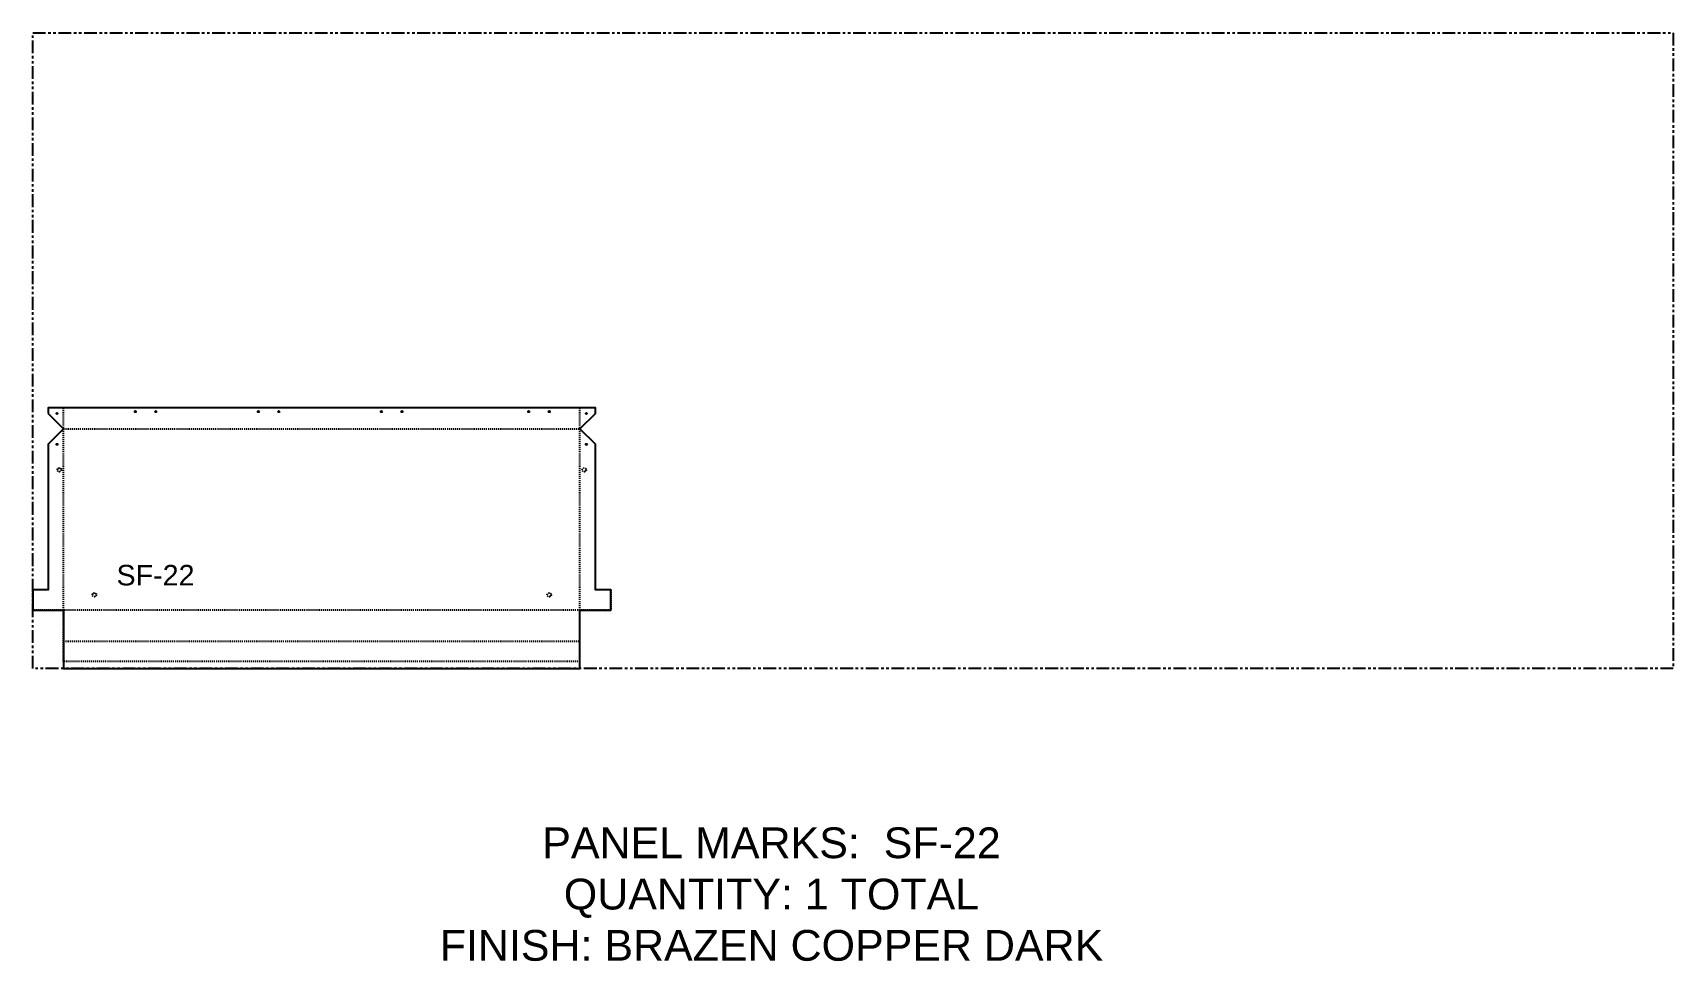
# Model space of a CAD drawing. Header units: inches. Extents: x 0 to 160, y -29 to 62.
import ezdxf

# ---------------------------------------------------------------- set-up
doc = ezdxf.new("R2010")
doc.units = ezdxf.units.IN
doc.header["$MEASUREMENT"] = 0
doc.linetypes.add('HIDDEN', pattern=[0.375, 0.25, -0.125])
doc.linetypes.add('PHANTOM', pattern=[2.5, 1.25, -0.25, 0.25, -0.25, 0.25, -0.25])
for name, color, linetype in [('CUT', 7, 'Continuous'), ('DIMS', 1, 'Continuous'), ('HOLES', 6, 'Continuous'), ('ROUT', 1, 'HIDDEN'), ('SHEET', 5, 'PHANTOM'), ('TEXT', 2, 'PHANTOM'), ('WEEPS', 3, 'HIDDEN')]:
    doc.layers.add(name, color=color, linetype=linetype)
doc.styles.get("Standard").update_dxf_attribs({"font": 'arial.ttf'})

msp = doc.modelspace()

# ---------------------------------------------------------------- linework, layer by layer
at = {"layer": 'CUT', "ltscale": 0.25}
msp.add_lwpolyline([(1.5, 24.88), (3, 23.38), (1.5, 21.88), (1.5, 7.69), (0, 7.69), (0, 5.69), (3, 5.69), (3, 0), (53.37, 0), (53.37, 5.69), (56.38, 5.69), (56.38, 7.69), (54.87, 7.69), (54.87, 21.88), (53.37, 23.38), (54.87, 24.88), (54.87, 25.44), (1.5, 25.44)], close=True, dxfattribs=at)
at = {"layer": 'HOLES', "ltscale": 0.25}
for centre in [(2.37, 24.88), (10, 25.06), (12, 25.06), (22, 25.06), (24, 25.06), (34, 25.06), (36, 25.06), (48.37, 25.06), (50.37, 25.06), (54, 24.88), (2.37, 21.87), (54, 21.87)]:
    msp.add_circle(centre, 0.0625, dxfattribs=at)
at = {"layer": 'ROUT', "ltscale": 0.25}
for p, q in [((3, 0.69), (3, 25.44)), ((53.37, 0.69), (53.37, 25.44)), ((3, 23.38), (53.37, 23.38)), ((3, 2.69), (53.37, 2.69)), ((53.37, 0.69), (3, 0.69))]:
    msp.add_line(p, q, dxfattribs=at)
msp.add_lwpolyline([(56.38, 7.69), (56.38, 5.69), (0, 5.69), (0, 7.69)], dxfattribs=at)
at = {"layer": 'SHEET'}
msp.add_lwpolyline([(0, 62), (160, 62), (160, 0), (0, 0)], close=True, dxfattribs=at)
at = {"layer": 'WEEPS', "ltscale": 0.25}
for centre in [(2.59, 19.38), (53.78, 19.38), (6, 7.19), (50.37, 7.19)]:
    msp.add_circle(centre, 0.188, dxfattribs=at)

# ---------------------------------------------------------------- texts
at = {"layer": 'DIMS', "ltscale": 0.25, "insert": (11.97, 10.11), "char_height": 2, "attachment_point": 2}
msp.add_mtext_dynamic_manual_height_columns('SF-22', width=3.0859, gutter_width=10, heights=[0], dxfattribs=at)
at = {"layer": 'TEXT', "insert": (72.05, -22.01), "char_height": 3, "attachment_point": 5}
msp.add_mtext_dynamic_manual_height_columns('PANEL MARKS:  SF-22\\PQUANTITY: 1 TOTAL\\PFINISH: BRAZEN COPPER DARK', width=199.7409, gutter_width=1, heights=[0], dxfattribs=at)

doc.saveas('drawing.dxf')
